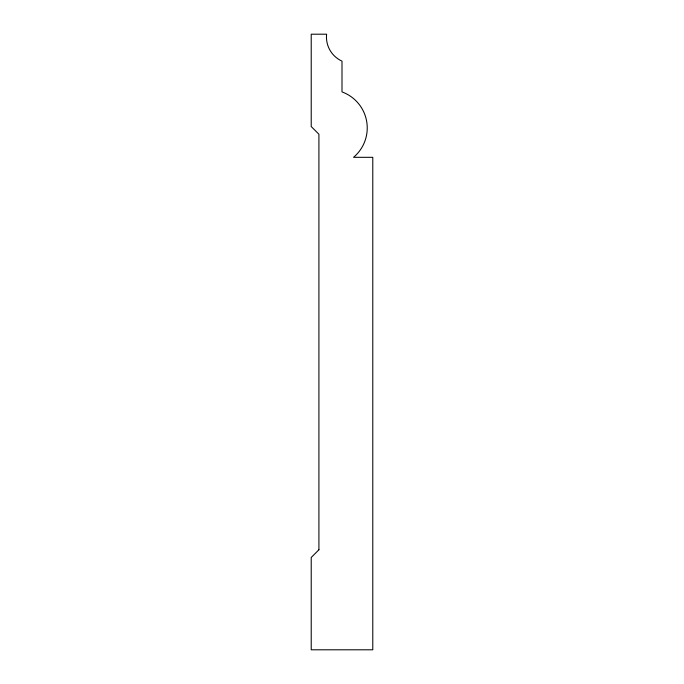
<?xml version="1.0" encoding="UTF-8"?>
<svg xmlns="http://www.w3.org/2000/svg" width="684" height="684" viewBox="0 0 684 684"><rect width="100%" height="100%" fill="white"/><g stroke="black" fill="none" stroke-linecap="round" stroke-linejoin="round"><path stroke-width="1.03" d="M318.915 549.765L311.22 557.46L311.22 649.8L372.78 649.8L372.78 157.32L353.543 157.32A38.347 38.347 0 0 0 342 91.912L342 61.133A26.419 26.419 0 0 1 326.61 34.2L311.22 34.2L311.22 126.54L318.915 134.235L318.915 549.765"/></g></svg>
